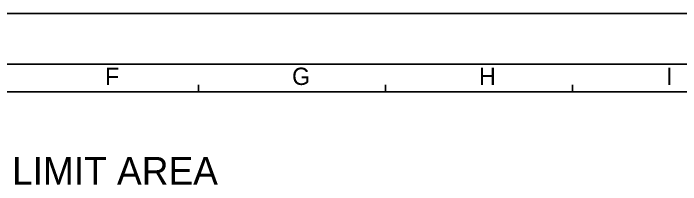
# Model space of a CAD drawing. Header units: millimetres. Extents: x 0 to 594, y 0 to 420.
# Drawn here: x 296.9 to 489.6, y 370.5 to 420 of the extents above; entities that cross this region are included whole.
import ezdxf

# ---------------------------------------------------------------- set-up
doc = ezdxf.new("R2010")
doc.units = ezdxf.units.MM
doc.header["$LTSCALE"] = 32.67
doc.layers.get('0').update_dxf_attribs({"linetype": 'CONTINUOUS'})
doc.styles.add('TEXTSTYLE_2', font='txt')
doc.styles.add('TEXTSTYLE_7', font='ar_wgl__.ttf')

msp = doc.modelspace()

# ---------------------------------------------------------------- linework, layer by layer
at = {"color": 7, "linetype": 'CONTINUOUS'}
for p, q in [((0, 420), (594, 420)), ((20.422, 405.309), (571.422, 405.309)), ((350.422, 397.309), (350.422, 399.309)), ((404.422, 397.309), (404.422, 399.309)), ((458.422, 397.309), (458.422, 399.309)), ((26.422, 397.309), (564.922, 397.309))]:
    msp.add_line(p, q, dxfattribs=at)

# ---------------------------------------------------------------- texts
at = {"color": 7, "linetype": 'CONTINUOUS', "attachment_point": 1, "line_spacing_factor": 0.9}
for s, insert, char_height, width, style in [('F', (323.422, 404.309), 5, 5, 'TEXTSTYLE_2'), ('G', (377.422, 404.309), 5, 5, 'TEXTSTYLE_2'), ('H', (431.422, 404.309), 5, 5, 'TEXTSTYLE_2'), ('I', (485.422, 404.309), 5, 5, 'TEXTSTYLE_2'), ('LIMIT AREA', (296.554, 378.497), 8, 61.94796, 'TEXTSTYLE_7')]:
    msp.add_mtext(s, dxfattribs=dict(at, insert=insert, char_height=char_height, width=width, style=style))

doc.saveas('drawing.dxf')
